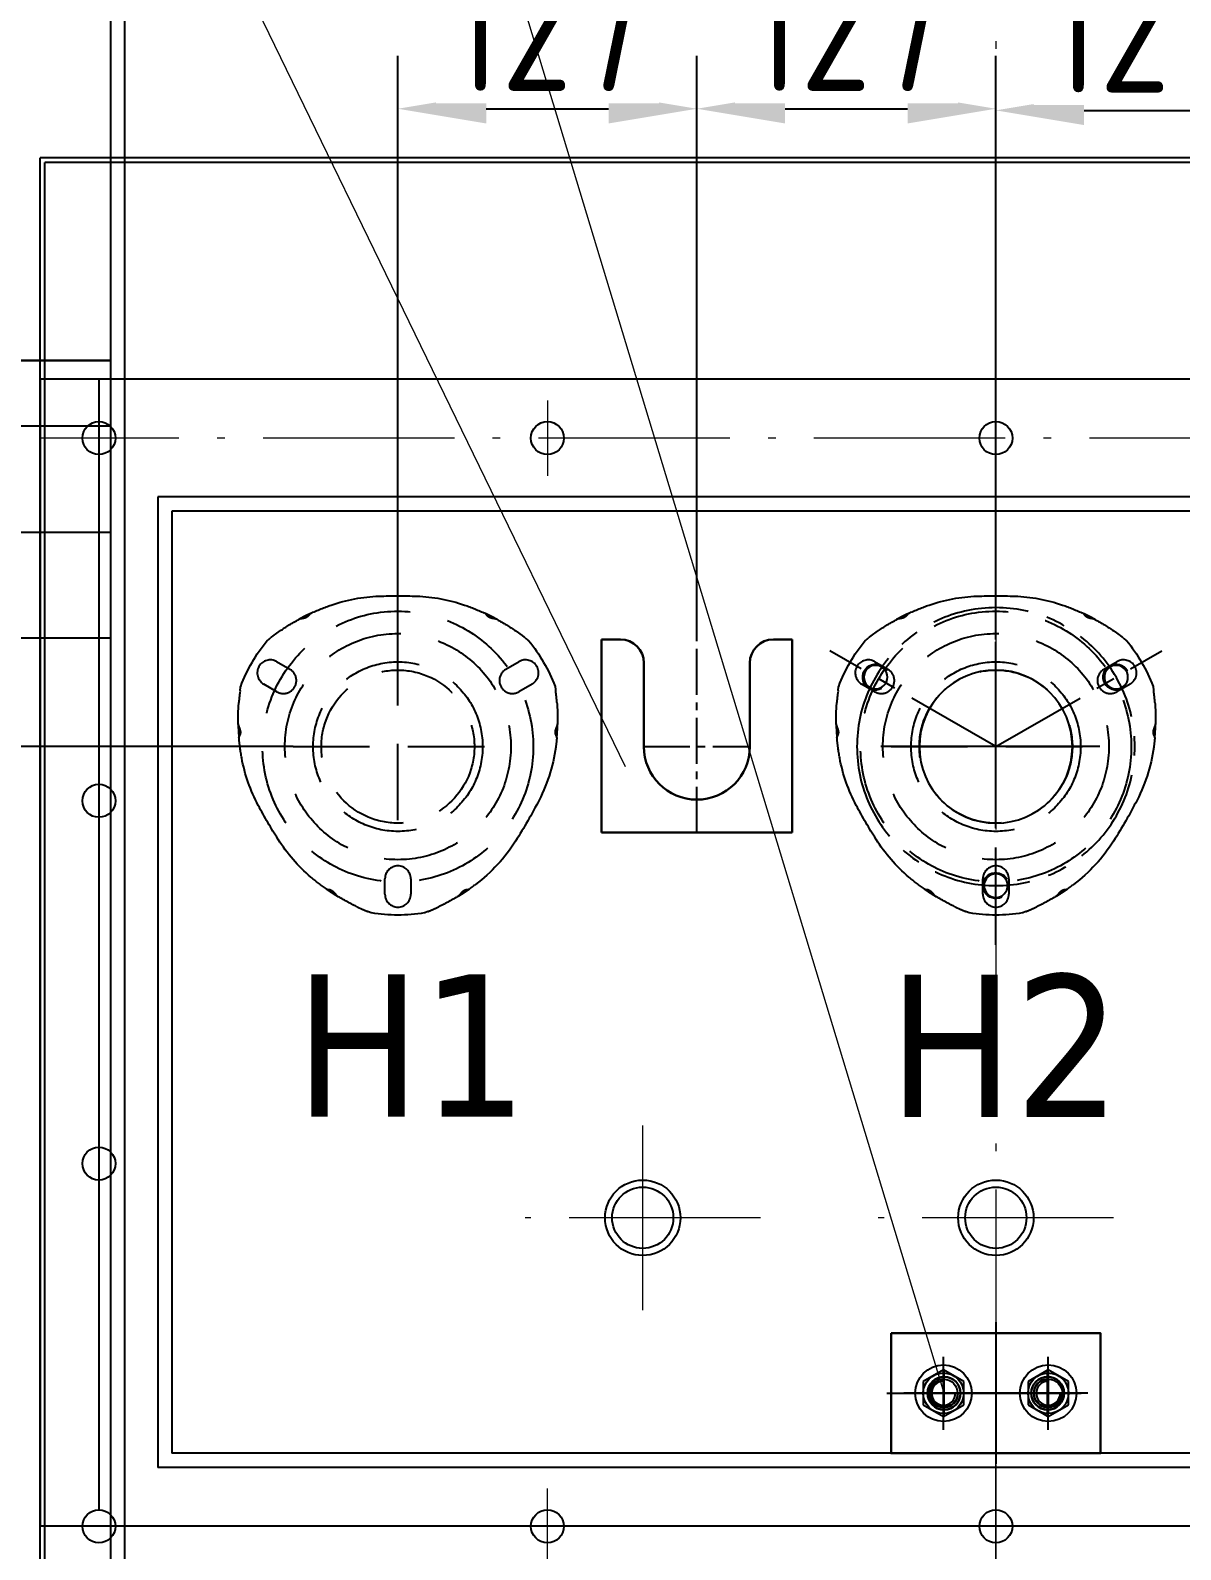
# Model space of a CAD drawing. Header units: millimetres. Extents: x 834 to 15818, y 1166 to 7882.
# Drawn here: x 5724 to 6213, y 6174 to 6819 of the extents above; entities that cross this region are included whole.
import ezdxf

# ---------------------------------------------------------------- set-up
doc = ezdxf.new("R2010")
doc.units = ezdxf.units.MM
doc.header["$LTSCALE"] = 13
for name, pattern in [('4 点画线', [9, 6.25, -1.25, 0.25, -1.25]), ('CENTER', [50.8, 31.75, -6.35, 6.35, -6.35]), ('CENTER2', [1.125, 0.75, -0.125, 0.125, -0.125]), ('CENTERX2', [101.6, 63.5, -12.7, 12.7, -12.7]), ('DASHED', [0.75, 0.5, -0.25])]:
    doc.linetypes.add(name, pattern=pattern)
for name, color, linetype in [('1', 4, 'Continuous'), ('2', 3, 'Continuous'), ('2细线层', 4, 'Continuous'), ('3中心线层', 1, 'CENTER'), ('4虚线层', 6, 'DASHED'), ('中心线', 1, 'CENTER2'), ('粗实线', 4, 'Continuous')]:
    doc.layers.add(name, color=color, linetype=linetype)
doc.layers.add('标注、文本', color=3, linetype='Continuous', lineweight=25)
doc.layers.add('铁心', color=3, linetype='Continuous', lineweight=0)
doc.styles.get("Standard").update_dxf_attribs({"font": 'gbenor.shx', "bigfont": 'gbcbig.shx'})
doc.styles.add('Tahoma_txtstyle_30.40_0_0', font='tahoma.ttf')
doc.dimstyles.new('丁晓菲', dxfattribs={"dimscale": 15, "dimtxt": 3.5, "dimasz": 2.5, "dimexe": 1.5, "dimexo": 0, "dimgap": 0.5, "dimtad": 1, "dimtoh": 1, "dimtxsty": 'Standard', "dimcen": 2.5, "dimclrd": 3, "dimclre": 3, "dimclrt": 2, "dimadec": 0, "dimazin": 0, "dimtfac": 1, "dimtmove": 0, "dimatfit": 2, "dimfxl": 1.5, "dimarcsym": 0})

# ---------------------------------------------------------------- blocks, each defined once
blk = doc.blocks.new('888')
at = {"layer": '2细线层'}
for centre in [(1092.43, 2376.16), (1194.62, 2376.16), (1143.53, 2287.66)]:
    blk.add_circle(centre, 5, dxfattribs=at)
at = {"layer": '3中心线层', "ltscale": 0.1}
for p, q in [((1143.53, 2262.57), (1143.53, 2419.56)), ((1143.53, 2346.66), (1073.06, 2387.34)), ((1143.53, 2346.66), (1213.99, 2387.34))]:
    blk.add_line(p, q, dxfattribs=at)
at = {"layer": '3中心线层', "color": 1}
blk.add_line((1099.42, 2346.66), (1192.42, 2346.66), dxfattribs=at)
at = {"layer": '3中心线层', "ltscale": 0.1}
blk.add_circle((1143.53, 2346.66), 59, dxfattribs=at)
at = {"layer": '标注、文本'}
for centre in [(1092.43, 2376.16), (1194.62, 2376.16), (1143.53, 2287.66)]:
    blk.add_arc(centre, 5.5, 242.67153, 150.00001, dxfattribs=at)
at = {"layer": '粗实线'}
blk.add_circle((1143.53, 2346.66), 32.5, dxfattribs=at)
blk = doc.blocks.new('A$C03F92070')
at = {"layer": '4虚线层', "ltscale": 5}
for p, q in [((67.85, 40.24), (67.85, 116.01)), ((16.36, 107.57), (21.99, 104.32)), ((113.71, 104.32), (119.34, 107.57)), ((16.49, 94.79), (10.86, 98.04)), ((124.84, 98.04), (119.21, 94.79)), ((23.33, 71.49), (112.37, 71.49)), ((62.35, 8.86), (62.35, 15.36)), ((73.35, 15.36), (73.35, 8.86))]:
    blk.add_line(p, q, dxfattribs=at)
for radius in [57.5, 48, 36, 32.5]:
    blk.add_circle((67.85, 71.49), radius, dxfattribs=at)
at = {"layer": '4虚线层', "ltscale": 5, "extrusion": (0, 0, -1)}
for centre, radius, start, end in [((-67.85, -88.03), 223.54, 87.94531, 92.05469), ((-68.85, 46.49), 90, 64.92451, 71.02185), ((-62.34, 65.41), 70, 71.02185, 87.94531), ((-73.35, 65.41), 70, 92.05469, 108.97815), ((-66.85, 46.49), 90, 108.97815, 115.07549), ((-68.85, 46.49), 90, 55.4521, 61.38179), ((-66.85, 46.49), 90, 118.61821, 124.5479), ((-67.85, 71.49), 71.5, 20.96454, 39.03546), ((-68.85, 46.49), 90, 51.08313, 52.23427), ((-66.85, 46.49), 90, 127.76573, 128.91687), ((-67.85, 71.49), 71.5, 140.96454, 159.03546), ((-90, 83.12), 90, 7.76573, 8.91687), ((-45.7, 83.12), 90, 171.08313, 172.23427), ((-90, 83.12), 90, 358.61821, 4.5479), ((-45.7, 83.12), 90, 175.4521, 181.38179), ((-90, 83.12), 90, 349.46719, 355.07549), ((-65.57, 80.82), 70, 186.60228, 207.21776), ((-45.7, 83.12), 90, 184.92451, 186.60228), ((-70.33, 79.46), 70, 331.9245, 349.46719), ((-205.81, 151.73), 223.54, 327.65027, 331.9245), ((70.97, 151.05), 223.54, 207.21776, 212.35682), ((-76.09, 69.57), 70, 310.17076, 327.65027), ((-58.73, 68.87), 70, 212.35682, 233.02623), ((-89, 84.85), 90, 304.92451, 310.17076), ((-46.7, 84.85), 90, 233.02623, 235.07549), ((-89, 84.85), 90, 295.4521, 301.38179), ((-46.7, 84.85), 90, 238.61821, 244.5479), ((-89, 84.85), 90, 291.08313, 292.23427), ((-67.85, 71.49), 71.5, 260.96454, 279.03546), ((-46.7, 84.85), 90, 247.76573, 248.91687)]:
    blk.add_arc(centre, radius, start, end, dxfattribs=at)
at = {"layer": '4虚线层', "ltscale": 5}
for centre, start, end in [((13.61, 102.81), 60, 240), ((19.24, 99.56), 240, 60), ((116.46, 99.56), 120, 300), ((122.09, 102.81), 300, 120), ((67.85, 15.36), 0, 180), ((67.85, 8.86), 180, 0)]:
    blk.add_arc(centre, 5.5, start, end, dxfattribs=at)
for points, knots in [([(30.89, 128.1), (30.89, 128.1), (30.88, 128.1), (30.83, 128.07), (30.76, 128.04), (30.57, 127.95), (30.45, 127.89), (30.18, 127.77), (30.03, 127.69), (29.7, 127.53), (29.52, 127.45), (29.16, 127.27), (28.96, 127.17), (28.58, 126.98), (28.39, 126.89), (27.99, 126.69), (27.8, 126.59), (27.42, 126.39), (27.24, 126.3), (26.87, 126.11), (26.7, 126.02), (26.39, 125.85), (26.24, 125.77), (25.98, 125.63), (25.87, 125.57), (25.69, 125.47), (25.63, 125.44), (25.58, 125.41), (25.57, 125.4), (25.57, 125.4), (25.57, 125.4), (25.57, 125.4)], [0, 0, 0, 0, 0.043819, 0.043819, 0.119878, 0.119878, 0.195937, 0.195937, 0.271996, 0.271996, 0.348055, 0.348055, 0.424114, 0.424114, 0.500173, 0.500173, 0.576231, 0.576231, 0.65229, 0.65229, 0.728349, 0.728349, 0.804408, 0.804408, 0.880467, 0.880467, 0.956526, 0.956526, 0.994556, 0.994556, 1, 1, 1, 1]), ([(30.71, 128.01), (30.65, 127.99), (30.59, 127.94), (30.48, 127.84), (30.42, 127.77), (30.3, 127.62), (30.24, 127.54), (30.11, 127.35), (30.04, 127.25), (29.89, 127.05), (29.81, 126.95), (29.62, 126.74), (29.51, 126.65), (29.29, 126.47), (29.16, 126.4), (28.9, 126.26), (28.77, 126.2), (28.36, 126.06), (28.08, 125.99), (27.53, 125.87), (27.26, 125.83), (26.87, 125.76), (26.75, 125.74), (26.5, 125.7), (26.38, 125.67), (26.05, 125.61), (25.85, 125.56), (25.74, 125.5)], [0, 0, 0, 0, 0.0625, 0.0625, 0.125, 0.125, 0.1875, 0.1875, 0.25, 0.25, 0.3125, 0.3125, 0.375, 0.375, 0.4375, 0.4375, 0.5, 0.5, 0.625, 0.625, 0.75, 0.75, 0.8125, 0.8125, 0.875, 0.875, 1, 1, 1, 1]), ([(110.13, 125.4), (110.13, 125.4), (110.13, 125.4), (110.13, 125.4), (110.12, 125.41), (110.07, 125.44), (110.01, 125.47), (109.83, 125.57), (109.72, 125.63), (109.46, 125.77), (109.31, 125.85), (108.99, 126.02), (108.81, 126.11), (108.45, 126.3), (108.26, 126.4), (107.88, 126.6), (107.68, 126.7), (107.29, 126.9), (107.1, 127), (106.72, 127.18), (106.53, 127.28), (106.16, 127.46), (105.99, 127.54), (105.66, 127.7), (105.51, 127.77), (105.24, 127.9), (105.12, 127.95), (104.94, 128.04), (104.87, 128.07), (104.82, 128.09), (104.81, 128.1), (104.8, 128.1), (104.8, 128.1), (104.8, 128.1)], [0, 0, 0, 0, 0.005743, 0.005743, 0.043766, 0.043766, 0.119813, 0.119813, 0.195859, 0.195859, 0.271906, 0.271906, 0.347952, 0.347952, 0.423999, 0.423999, 0.500046, 0.500046, 0.576092, 0.576092, 0.652139, 0.652139, 0.728185, 0.728185, 0.804232, 0.804232, 0.880279, 0.880279, 0.956325, 0.956325, 0.994349, 0.994349, 1, 1, 1, 1]), ([(109.96, 125.5), (109.9, 125.53), (109.83, 125.55), (109.65, 125.6), (109.54, 125.63), (109.21, 125.7), (108.96, 125.74), (108.44, 125.83), (108.17, 125.87), (107.63, 125.99), (107.34, 126.06), (106.94, 126.2), (106.8, 126.26), (106.54, 126.39), (106.42, 126.47), (106.19, 126.64), (106.08, 126.74), (105.9, 126.94), (105.81, 127.05), (105.66, 127.25), (105.59, 127.35), (105.46, 127.53), (105.39, 127.62), (105.28, 127.77), (105.22, 127.84), (105.11, 127.94), (105.05, 127.99), (104.99, 128.01)], [0, 0, 0, 0, 0.0625, 0.0625, 0.125, 0.125, 0.25, 0.25, 0.375, 0.375, 0.5, 0.5, 0.5625, 0.5625, 0.625, 0.625, 0.6875, 0.6875, 0.75, 0.75, 0.8125, 0.8125, 0.875, 0.875, 0.9375, 0.9375, 1, 1, 1, 1]), ([(13.95, 117.81), (13.92, 117.79), (13.88, 117.76), (13.82, 117.71), (13.77, 117.67), (13.74, 117.65), (13.73, 117.64)], [0, 0, 0, 0, 0.272943, 0.542517, 0.809704, 1, 1, 1, 1]), ([(14.22, 118.02), (14.2, 118), (14.15, 117.96), (14.08, 117.91), (14.01, 117.86), (13.97, 117.82), (13.95, 117.81)], [0, 0, 0, 0, 0.251777, 0.501943, 0.751136, 1, 1, 1, 1]), ([(14.55, 118.27), (14.52, 118.25), (14.46, 118.2), (14.38, 118.14), (14.3, 118.08), (14.25, 118.04), (14.22, 118.02)], [0, 0, 0, 0, 0.251749, 0.501948, 0.751171, 1, 1, 1, 1]), ([(15.74, 119.15), (15.69, 119.12), (15.59, 119.05), (15.45, 118.94), (15.32, 118.84), (15.18, 118.74), (15.05, 118.65), (14.92, 118.55), (14.8, 118.45), (14.67, 118.36), (14.59, 118.3), (14.55, 118.27)], [0, 0, 0, 0, 0.114473, 0.22719, 0.338528, 0.448878, 0.558641, 0.668227, 0.778044, 0.888502, 1, 1, 1, 1]), ([(17.82, 120.63), (17.81, 120.62), (17.74, 120.57), (17.58, 120.46), (17.28, 120.26), (16.94, 120.02), (16.6, 119.78), (16.29, 119.55), (16.01, 119.35), (15.83, 119.22), (15.74, 119.15)], [0, 0, 0, 0, 0.026865, 0.187364, 0.351072, 0.511786, 0.674931, 0.783277, 0.891149, 1, 1, 1, 1]), ([(119.96, 119.15), (119.92, 119.19), (119.82, 119.25), (119.69, 119.35), (119.55, 119.45), (119.41, 119.55), (119.28, 119.65), (119.06, 119.81), (118.76, 120.02), (118.42, 120.26), (118.12, 120.46), (117.96, 120.57), (117.89, 120.62), (117.88, 120.63)], [0, 0, 0, 0, 0.05466, 0.108896, 0.162888, 0.216817, 0.270864, 0.325211, 0.488741, 0.649833, 0.813717, 0.974388, 1, 1, 1, 1]), ([(121.15, 118.27), (121.11, 118.3), (121.03, 118.36), (120.9, 118.45), (120.78, 118.55), (120.65, 118.65), (120.52, 118.74), (120.38, 118.84), (120.25, 118.94), (120.1, 119.05), (120.01, 119.12), (119.96, 119.15)], [0, 0, 0, 0, 0.111498, 0.221956, 0.331773, 0.441359, 0.551122, 0.661472, 0.77281, 0.885527, 1, 1, 1, 1]), ([(121.48, 118.02), (121.45, 118.04), (121.4, 118.08), (121.32, 118.14), (121.23, 118.2), (121.18, 118.25), (121.15, 118.27)], [0, 0, 0, 0, 0.248829, 0.498052, 0.748251, 1, 1, 1, 1]), ([(121.75, 117.81), (121.73, 117.82), (121.69, 117.86), (121.62, 117.91), (121.55, 117.96), (121.5, 118), (121.48, 118.02)], [0, 0, 0, 0, 0.248864, 0.498057, 0.748223, 1, 1, 1, 1]), ([(121.97, 117.64), (121.96, 117.65), (121.93, 117.67), (121.88, 117.71), (121.82, 117.76), (121.78, 117.79), (121.75, 117.81)], [0, 0, 0, 0, 0.190293, 0.457482, 0.727057, 1, 1, 1, 1]), ([(0.52, 92.79), (0.51, 92.73), (0.5, 92.62), (0.48, 92.45), (0.46, 92.28), (0.45, 92.11), (0.43, 91.95), (0.4, 91.68), (0.37, 91.32), (0.33, 90.9), (0.3, 90.54), (0.29, 90.34), (0.28, 90.26), (0.28, 90.25)], [0, 0, 0, 0, 0.05466, 0.108897, 0.162889, 0.216817, 0.270864, 0.325211, 0.488741, 0.649833, 0.813717, 0.974388, 1, 1, 1, 1]), ([(0.69, 94.25), (0.68, 94.21), (0.67, 94.11), (0.65, 93.95), (0.63, 93.8), (0.61, 93.64), (0.59, 93.47), (0.57, 93.31), (0.55, 93.14), (0.53, 92.96), (0.52, 92.85), (0.52, 92.79)], [0, 0, 0, 0, 0.111498, 0.221956, 0.331773, 0.441359, 0.551122, 0.661472, 0.77281, 0.885527, 1, 1, 1, 1]), ([(0.74, 94.67), (0.73, 94.63), (0.73, 94.57), (0.71, 94.47), (0.7, 94.36), (0.69, 94.29), (0.69, 94.25)], [0, 0, 0, 0, 0.248829, 0.498052, 0.748251, 1, 1, 1, 1]), ([(0.82, 95.29), (0.82, 95.27), (0.81, 95.24), (0.81, 95.17), (0.8, 95.1), (0.79, 95.04), (0.78, 95.01)], [0, 0, 0, 0, 0.190297, 0.457484, 0.727058, 1, 1, 1, 1]), ([(134.92, 95.01), (134.91, 95.04), (134.9, 95.1), (134.89, 95.17), (134.89, 95.24), (134.88, 95.27), (134.88, 95.29)], [0, 0, 0, 0, 0.272943, 0.542517, 0.809704, 1, 1, 1, 1]), ([(134.96, 94.67), (134.96, 94.7), (134.95, 94.76), (134.94, 94.85), (134.93, 94.93), (134.92, 94.98), (134.92, 95.01)], [0, 0, 0, 0, 0.251777, 0.501943, 0.751136, 1, 1, 1, 1]), ([(135.01, 94.25), (135.01, 94.29), (135, 94.36), (134.99, 94.47), (134.97, 94.57), (134.96, 94.63), (134.96, 94.67)], [0, 0, 0, 0, 0.251749, 0.501948, 0.751171, 1, 1, 1, 1]), ([(135.18, 92.79), (135.18, 92.85), (135.16, 92.96), (135.15, 93.14), (135.13, 93.31), (135.11, 93.47), (135.09, 93.64), (135.07, 93.8), (135.05, 93.95), (135.03, 94.11), (135.02, 94.21), (135.01, 94.25)], [0, 0, 0, 0, 0.114473, 0.22719, 0.338528, 0.448878, 0.558641, 0.668227, 0.778044, 0.888502, 1, 1, 1, 1]), ([(135.42, 90.25), (135.42, 90.26), (135.41, 90.34), (135.4, 90.54), (135.37, 90.9), (135.33, 91.31), (135.29, 91.73), (135.25, 92.11), (135.22, 92.45), (135.2, 92.67), (135.18, 92.79)], [0, 0, 0, 0, 0.026865, 0.187364, 0.351073, 0.511786, 0.674931, 0.783277, 0.891149, 1, 1, 1, 1]), ([(0.02, 81.15), (0.02, 81.15), (0.02, 81.15), (0.02, 81.15), (0.02, 81.14), (0.02, 81.08), (0.02, 81.01), (0.02, 80.81), (0.03, 80.68), (0.04, 80.38), (0.04, 80.21), (0.05, 79.85), (0.06, 79.65), (0.08, 79.24), (0.09, 79.03), (0.11, 78.6), (0.12, 78.38), (0.14, 77.94), (0.16, 77.72), (0.18, 77.3), (0.2, 77.09), (0.23, 76.68), (0.24, 76.49), (0.27, 76.13), (0.28, 75.96), (0.3, 75.67), (0.32, 75.54), (0.33, 75.33), (0.34, 75.26), (0.34, 75.2), (0.35, 75.19), (0.35, 75.19), (0.35, 75.19), (0.35, 75.19)], [0, 0, 0, 0, 0.005743, 0.005743, 0.043766, 0.043766, 0.119813, 0.119813, 0.195859, 0.195859, 0.271906, 0.271906, 0.347952, 0.347952, 0.423999, 0.423999, 0.500046, 0.500046, 0.576092, 0.576092, 0.652139, 0.652139, 0.728185, 0.728185, 0.804232, 0.804232, 0.880279, 0.880279, 0.956325, 0.956325, 0.994349, 0.994349, 1, 1, 1, 1]), ([(0.02, 80.95), (0.02, 80.89), (0.04, 80.81), (0.08, 80.63), (0.12, 80.53), (0.22, 80.21), (0.31, 79.97), (0.5, 79.47), (0.59, 79.22), (0.76, 78.69), (0.85, 78.41), (0.92, 77.98), (0.94, 77.84), (0.96, 77.55), (0.95, 77.4), (0.91, 77.12), (0.88, 76.97), (0.8, 76.71), (0.75, 76.59), (0.65, 76.35), (0.6, 76.24), (0.51, 76.03), (0.47, 75.94), (0.39, 75.76), (0.37, 75.68), (0.33, 75.53), (0.32, 75.46), (0.33, 75.4)], [0, 0, 0, 0, 0.0625, 0.0625, 0.125, 0.125, 0.25, 0.25, 0.375, 0.375, 0.5, 0.5, 0.5625, 0.5625, 0.625, 0.625, 0.6875, 0.6875, 0.75, 0.75, 0.8125, 0.8125, 0.875, 0.875, 0.9375, 0.9375, 1, 1, 1, 1]), ([(135.37, 75.4), (135.38, 75.46), (135.37, 75.53), (135.33, 75.68), (135.31, 75.76), (135.23, 75.94), (135.19, 76.03), (135.1, 76.24), (135.04, 76.35), (134.95, 76.58), (134.9, 76.71), (134.82, 76.97), (134.79, 77.11), (134.75, 77.4), (134.74, 77.54), (134.76, 77.83), (134.78, 77.98), (134.85, 78.4), (134.93, 78.68), (135.11, 79.21), (135.2, 79.47), (135.34, 79.84), (135.38, 79.96), (135.47, 80.2), (135.51, 80.31), (135.62, 80.63), (135.68, 80.83), (135.68, 80.95)], [0, 0, 0, 0, 0.0625, 0.0625, 0.125, 0.125, 0.1875, 0.1875, 0.25, 0.25, 0.3125, 0.3125, 0.375, 0.375, 0.4375, 0.4375, 0.5, 0.5, 0.625, 0.625, 0.75, 0.75, 0.8125, 0.8125, 0.875, 0.875, 1, 1, 1, 1]), ([(135.35, 75.19), (135.35, 75.19), (135.35, 75.2), (135.36, 75.26), (135.37, 75.34), (135.38, 75.54), (135.4, 75.67), (135.42, 75.97), (135.43, 76.14), (135.46, 76.51), (135.48, 76.7), (135.5, 77.11), (135.52, 77.32), (135.54, 77.75), (135.56, 77.97), (135.58, 78.41), (135.59, 78.62), (135.61, 79.05), (135.62, 79.26), (135.64, 79.67), (135.65, 79.86), (135.66, 80.22), (135.66, 80.39), (135.67, 80.68), (135.67, 80.81), (135.68, 81.01), (135.68, 81.08), (135.68, 81.14), (135.68, 81.15), (135.68, 81.15), (135.68, 81.15), (135.68, 81.15)], [0, 0, 0, 0, 0.043819, 0.043819, 0.119878, 0.119878, 0.195937, 0.195937, 0.271996, 0.271996, 0.348055, 0.348055, 0.424114, 0.424114, 0.500173, 0.500173, 0.576232, 0.576232, 0.65229, 0.65229, 0.728349, 0.728349, 0.804408, 0.804408, 0.880467, 0.880467, 0.956526, 0.956526, 0.994556, 0.994556, 1, 1, 1, 1]), ([(37.3, 11.18), (37.3, 11.18), (37.31, 11.17), (37.36, 11.14), (37.42, 11.09), (37.59, 10.98), (37.7, 10.9), (37.95, 10.73), (38.09, 10.63), (38.39, 10.43), (38.55, 10.32), (38.89, 10.09), (39.07, 9.97), (39.42, 9.73), (39.61, 9.61), (39.98, 9.37), (40.16, 9.26), (40.51, 9.03), (40.69, 8.91), (41.04, 8.69), (41.2, 8.59), (41.51, 8.4), (41.65, 8.31), (41.9, 8.16), (42.01, 8.09), (42.18, 7.99), (42.24, 7.95), (42.29, 7.92), (42.3, 7.91), (42.3, 7.91), (42.3, 7.91), (42.3, 7.91)], [0, 0, 0, 0, 0.043819, 0.043819, 0.119878, 0.119878, 0.195937, 0.195937, 0.271996, 0.271996, 0.348055, 0.348055, 0.424114, 0.424114, 0.500173, 0.500173, 0.576231, 0.576231, 0.65229, 0.65229, 0.728349, 0.728349, 0.804408, 0.804408, 0.880467, 0.880467, 0.956526, 0.956526, 0.994556, 0.994556, 1, 1, 1, 1]), ([(37.47, 11.06), (37.52, 11.02), (37.59, 11), (37.73, 10.95), (37.82, 10.93), (38.01, 10.91), (38.11, 10.9), (38.34, 10.88), (38.46, 10.87), (38.71, 10.83), (38.85, 10.81), (39.11, 10.75), (39.25, 10.71), (39.52, 10.6), (39.64, 10.53), (39.89, 10.37), (40.01, 10.29), (40.34, 10.01), (40.54, 9.8), (40.91, 9.38), (41.09, 9.17), (41.34, 8.87), (41.42, 8.77), (41.58, 8.58), (41.66, 8.48), (41.88, 8.23), (42.02, 8.08), (42.13, 8.02)], [0, 0, 0, 0, 0.0625, 0.0625, 0.125, 0.125, 0.1875, 0.1875, 0.25, 0.25, 0.3125, 0.3125, 0.375, 0.375, 0.4375, 0.4375, 0.5, 0.5, 0.625, 0.625, 0.75, 0.75, 0.8125, 0.8125, 0.875, 0.875, 1, 1, 1, 1]), ([(93.4, 7.91), (93.4, 7.91), (93.4, 7.91), (93.4, 7.91), (93.41, 7.92), (93.46, 7.95), (93.52, 7.99), (93.69, 8.09), (93.8, 8.16), (94.06, 8.32), (94.2, 8.4), (94.51, 8.6), (94.68, 8.7), (95.02, 8.92), (95.2, 9.04), (95.56, 9.27), (95.75, 9.39), (96.12, 9.63), (96.3, 9.75), (96.65, 9.98), (96.83, 10.1), (97.16, 10.33), (97.32, 10.43), (97.62, 10.64), (97.76, 10.73), (98.01, 10.9), (98.11, 10.98), (98.28, 11.1), (98.34, 11.14), (98.39, 11.17), (98.4, 11.18), (98.4, 11.18), (98.4, 11.18), (98.4, 11.18)], [0, 0, 0, 0, 0.005743, 0.005743, 0.043766, 0.043766, 0.119813, 0.119813, 0.195859, 0.195859, 0.271906, 0.271906, 0.347952, 0.347952, 0.423999, 0.423999, 0.500046, 0.500046, 0.576092, 0.576092, 0.652139, 0.652139, 0.728185, 0.728185, 0.804232, 0.804232, 0.880279, 0.880279, 0.956325, 0.956325, 0.994349, 0.994349, 1, 1, 1, 1]), ([(93.57, 8.02), (93.62, 8.05), (93.68, 8.1), (93.82, 8.23), (93.89, 8.31), (94.11, 8.56), (94.27, 8.76), (94.61, 9.17), (94.79, 9.38), (95.16, 9.79), (95.36, 10), (95.69, 10.28), (95.8, 10.37), (96.05, 10.53), (96.18, 10.6), (96.44, 10.71), (96.58, 10.75), (96.85, 10.81), (96.98, 10.83), (97.24, 10.87), (97.36, 10.88), (97.58, 10.9), (97.69, 10.91), (97.88, 10.93), (97.96, 10.95), (98.11, 11), (98.18, 11.02), (98.23, 11.06)], [0, 0, 0, 0, 0.0625, 0.0625, 0.125, 0.125, 0.25, 0.25, 0.375, 0.375, 0.5, 0.5, 0.5625, 0.5625, 0.625, 0.625, 0.6875, 0.6875, 0.75, 0.75, 0.8125, 0.8125, 0.875, 0.875, 0.9375, 0.9375, 1, 1, 1, 1]), ([(50.31, 3.59), (50.32, 3.59), (50.4, 3.55), (50.57, 3.46), (50.9, 3.31), (51.28, 3.14), (51.66, 2.96), (52.01, 2.8), (52.32, 2.67), (52.52, 2.57), (52.63, 2.53)], [0, 0, 0, 0, 0.026866, 0.187364, 0.351073, 0.511786, 0.674931, 0.783277, 0.891149, 1, 1, 1, 1]), ([(52.63, 2.53), (52.68, 2.5), (52.79, 2.46), (52.95, 2.39), (53.11, 2.32), (53.26, 2.25), (53.41, 2.19), (53.56, 2.12), (53.7, 2.06), (53.85, 2), (53.94, 1.96), (53.98, 1.94)], [0, 0, 0, 0, 0.114473, 0.22719, 0.338528, 0.448878, 0.558641, 0.668227, 0.778044, 0.888502, 1, 1, 1, 1]), ([(53.98, 1.94), (54.02, 1.93), (54.09, 1.9), (54.18, 1.86), (54.28, 1.82), (54.34, 1.79), (54.37, 1.78)], [0, 0, 0, 0, 0.251749, 0.501948, 0.751171, 1, 1, 1, 1]), ([(54.37, 1.78), (54.4, 1.77), (54.45, 1.74), (54.54, 1.71), (54.61, 1.68), (54.66, 1.66), (54.69, 1.65)], [0, 0, 0, 0, 0.251777, 0.501943, 0.751136, 1, 1, 1, 1]), ([(54.69, 1.65), (54.71, 1.64), (54.77, 1.61), (54.84, 1.58), (54.9, 1.56), (54.93, 1.55), (54.94, 1.54)], [0, 0, 0, 0, 0.272943, 0.542518, 0.809705, 1, 1, 1, 1]), ([(80.76, 1.54), (80.77, 1.55), (80.8, 1.56), (80.86, 1.58), (80.93, 1.61), (80.99, 1.64), (81.01, 1.65)], [0, 0, 0, 0, 0.190295, 0.457482, 0.727057, 1, 1, 1, 1]), ([(81.01, 1.65), (81.04, 1.66), (81.08, 1.68), (81.16, 1.71), (81.25, 1.74), (81.3, 1.77), (81.33, 1.78)], [0, 0, 0, 0, 0.248864, 0.498057, 0.748223, 1, 1, 1, 1]), ([(81.33, 1.78), (81.36, 1.79), (81.42, 1.82), (81.52, 1.86), (81.61, 1.9), (81.68, 1.93), (81.72, 1.94)], [0, 0, 0, 0, 0.248829, 0.498052, 0.748251, 1, 1, 1, 1]), ([(81.72, 1.94), (81.76, 1.96), (81.85, 2), (82, 2.06), (82.14, 2.12), (82.29, 2.19), (82.44, 2.25), (82.59, 2.32), (82.75, 2.39), (82.91, 2.46), (83.02, 2.5), (83.07, 2.53)], [0, 0, 0, 0, 0.111498, 0.221956, 0.331773, 0.441359, 0.551122, 0.661472, 0.77281, 0.885527, 1, 1, 1, 1]), ([(83.07, 2.53), (83.12, 2.55), (83.23, 2.6), (83.38, 2.67), (83.54, 2.73), (83.69, 2.8), (83.84, 2.87), (84.09, 2.98), (84.42, 3.14), (84.8, 3.31), (85.13, 3.46), (85.3, 3.55), (85.38, 3.58), (85.39, 3.59)], [0, 0, 0, 0, 0.05466, 0.108897, 0.162889, 0.216817, 0.270864, 0.325211, 0.488741, 0.649834, 0.813718, 0.974389, 1, 1, 1, 1])]:
    blk.add_open_spline(points, degree=3, knots=knots, dxfattribs=at)
blk.add_open_spline([(0.82, 95.28), (0.81, 95.2), (0.82, 95.09), (0.84, 94.95)], degree=3, dxfattribs=at)
blk = doc.blocks.new('0.020')
at = {"layer": '中心线', "ltscale": 2}
for p, q in [((13611.24, 16499.07), (13611.24, 16581.07)), ((13588.74, 16535.57), (13633.74, 16535.57))]:
    blk.add_line(p, q, dxfattribs=at)
at = {"layer": '粗实线', "lineweight": 30}
for p, q in [((13570.74, 16499.07), (13570.74, 16581.07)), ((13570.74, 16581.07), (13578.74, 16581.07)), ((13643.74, 16581.07), (13651.74, 16581.07)), ((13651.74, 16499.07), (13651.74, 16581.07)), ((13588.74, 16535.57), (13588.74, 16571.07)), ((13633.74, 16535.57), (13633.74, 16571.07)), ((13570.74, 16499.07), (13651.74, 16499.07))]:
    blk.add_line(p, q, dxfattribs=at)
for centre, radius, start, end in [((13578.74, 16571.07), 10, 0, 90), ((13643.74, 16571.07), 10, 90, 180), ((13611.24, 16535.57), 22.5, 180, 0)]:
    blk.add_arc(centre, radius, start, end, dxfattribs=at)
blk = doc.blocks.new('1256522263')
at = {"layer": '1', "ltscale": 4}
for p, q in [((92160.12, -185879.11), (91628.12, -185879.11)), ((92160.12, -185969.11), (91628.12, -185969.11))]:
    blk.add_line(p, q, dxfattribs=at)
at = {"layer": '3中心线层', "ltscale": 40}
blk.add_line((91628.12, -185924.11), (92160.12, -185924.11), dxfattribs=at)
blk = doc.blocks.new('*D803')
at = {"layer": 'Defpoints', "color": 0, "transparency": 16777216}
for p in [(5836.05, 6514.7), (5130.18, 5359.7), (5836.05, 5359.7)]:
    blk.add_point(p, dxfattribs=at)
at = {"layer": '标注、文本', "color": 3, "lineweight": -2, "transparency": 16777216}
for p, q in [((5836.05, 6514.7), (5107.68, 6514.7)), ((5130.18, 6477.2), (5130.18, 5397.2)), ((5836.05, 5359.7), (5107.68, 5359.7))]:
    blk.add_line(p, q, dxfattribs=at)
at = {"layer": '标注、文本', "color": 3, "transparency": 16777216}
for points in [[(5123.93, 6477.2), (5136.43, 6477.2), (5130.18, 6514.7)], [(5123.93, 5397.2), (5136.43, 5397.2), (5130.18, 5359.7)]]:
    blk.add_solid(points, dxfattribs=at)
at = {"layer": '标注、文本', "color": 2, "transparency": 16777216, "insert": (5096.43, 5937.2), "char_height": 52.5, "attachment_point": 5, "rotation": 90, "bg_fill": 3, "box_fill_scale": 1.1, "bg_fill_color": 256, "bg_fill_true_color": 13158600, "bg_fill_transparency": 0}
blk.add_mtext('1155', dxfattribs=at)
blk = doc.blocks.new('*D804')
at = {"layer": 'Defpoints', "color": 0, "transparency": 16777216}
for p in [(6007.57, 6785.5), (5880.57, 6559.22), (6007.57, 6560.2)]:
    blk.add_point(p, dxfattribs=at)
at = {"layer": '标注、文本', "color": 3, "lineweight": -2, "transparency": 16777216}
for p, q in [((5880.57, 6559.22), (5880.57, 6808)), ((6007.57, 6560.2), (6007.57, 6808)), ((5918.07, 6785.5), (5970.07, 6785.5))]:
    blk.add_line(p, q, dxfattribs=at)
at = {"layer": '标注、文本', "color": 3, "transparency": 16777216}
for points in [[(5918.07, 6791.75), (5918.07, 6779.25), (5880.57, 6785.5)], [(5970.07, 6791.75), (5970.07, 6779.25), (6007.57, 6785.5)]]:
    blk.add_solid(points, dxfattribs=at)
at = {"layer": '标注、文本', "color": 2, "transparency": 16777216, "insert": (5944.07, 6819.25), "char_height": 52.5, "attachment_point": 5, "bg_fill": 3, "box_fill_scale": 1.1, "bg_fill_color": 256, "bg_fill_true_color": 13158600, "bg_fill_transparency": 0}
blk.add_mtext('127', dxfattribs=at)
blk = doc.blocks.new('*D805')
at = {"layer": 'Defpoints', "color": 0, "transparency": 16777216}
for p in [(6134.57, 6785.5), (6007.57, 6560.2), (6134.57, 6560.2)]:
    blk.add_point(p, dxfattribs=at)
at = {"layer": '标注、文本', "color": 3, "lineweight": -2, "transparency": 16777216}
for p, q in [((6007.57, 6560.2), (6007.57, 6808)), ((6134.57, 6560.2), (6134.57, 6808)), ((6045.07, 6785.5), (6097.07, 6785.5))]:
    blk.add_line(p, q, dxfattribs=at)
at = {"layer": '标注、文本', "color": 3, "transparency": 16777216}
for points in [[(6045.07, 6791.75), (6045.07, 6779.25), (6007.57, 6785.5)], [(6097.07, 6791.75), (6097.07, 6779.25), (6134.57, 6785.5)]]:
    blk.add_solid(points, dxfattribs=at)
at = {"layer": '标注、文本', "color": 2, "transparency": 16777216, "insert": (6071.07, 6819.25), "char_height": 52.5, "attachment_point": 5, "bg_fill": 3, "box_fill_scale": 1.1, "bg_fill_color": 256, "bg_fill_true_color": 13158600, "bg_fill_transparency": 0}
blk.add_mtext('127', dxfattribs=at)
blk = doc.blocks.new('*D806')
at = {"layer": 'Defpoints', "color": 0, "transparency": 16777216}
for p in [(6261.57, 6784.81), (6134.57, 6587.6), (6261.57, 6560.2)]:
    blk.add_point(p, dxfattribs=at)
at = {"layer": '标注、文本', "color": 3, "lineweight": -2, "transparency": 16777216}
for p, q in [((6134.57, 6587.6), (6134.57, 6807.31)), ((6261.57, 6560.2), (6261.57, 6807.31)), ((6172.07, 6784.81), (6224.07, 6784.81))]:
    blk.add_line(p, q, dxfattribs=at)
at = {"layer": '标注、文本', "color": 3, "transparency": 16777216}
for points in [[(6172.07, 6791.06), (6172.07, 6778.56), (6134.57, 6784.81)], [(6224.07, 6791.06), (6224.07, 6778.56), (6261.57, 6784.81)]]:
    blk.add_solid(points, dxfattribs=at)
at = {"layer": '标注、文本', "color": 2, "transparency": 16777216, "insert": (6198.07, 6818.56), "char_height": 52.5, "attachment_point": 5, "bg_fill": 3, "box_fill_scale": 1.1, "bg_fill_color": 256, "bg_fill_true_color": 13158600, "bg_fill_transparency": 0}
blk.add_mtext('127', dxfattribs=at)
blk = doc.blocks.new('*D818')
at = {"layer": 'Defpoints', "color": 0, "transparency": 16777216}
for p in [(5964.07, 7052.7), (5025.48, 5359.7), (5964.07, 5359.7)]:
    blk.add_point(p, dxfattribs=at)
at = {"layer": '标注、文本', "color": 3, "lineweight": -2, "transparency": 16777216}
for p, q in [((5964.07, 7052.7), (5002.98, 7052.7)), ((5025.48, 7015.2), (5025.48, 5397.2)), ((5964.07, 5359.7), (5002.98, 5359.7))]:
    blk.add_line(p, q, dxfattribs=at)
at = {"layer": '标注、文本', "color": 3, "transparency": 16777216}
for points in [[(5019.23, 7015.2), (5031.73, 7015.2), (5025.48, 7052.7)], [(5019.23, 5397.2), (5031.73, 5397.2), (5025.48, 5359.7)]]:
    blk.add_solid(points, dxfattribs=at)
at = {"layer": '标注、文本', "color": 2, "transparency": 16777216, "insert": (4991.73, 6206.2), "char_height": 52.5, "attachment_point": 5, "rotation": 90, "bg_fill": 3, "box_fill_scale": 1.1, "bg_fill_color": 256, "bg_fill_true_color": 13158600, "bg_fill_transparency": 0}
blk.add_mtext('1693', dxfattribs=at)

msp = doc.modelspace()

# ---------------------------------------------------------------- linework, layer by layer
at = {"layer": '1', "color": 1, "linetype": 'CENTERX2', "lineweight": -3, "ltscale": 0.1}
for p, q in [((6134.568, 6270.337), (6134.568, 6210.062)), ((6112.318, 6224.7), (6112.318, 6255.7)), ((6112.568, 6230.192), (6112.568, 6250.208)), ((6156.568, 6230.192), (6156.568, 6250.208)), ((6156.818, 6224.7), (6156.818, 6255.7)), ((6112.318, 6248.5), (6112.318, 6231.9)), ((6156.818, 6248.5), (6156.818, 6231.9)), ((6088.246, 6240.2), (6180.891, 6240.2)), ((6173.693, 6240.2), (6095.443, 6240.2)), ((6104.018, 6240.2), (6120.618, 6240.2)), ((6148.518, 6240.2), (6165.118, 6240.2))]:
    msp.add_line(p, q, dxfattribs=at)
at = {"layer": '1'}
for p, q in [((6112.318, 6250.125), (6103.723, 6245.162)), ((6120.914, 6245.162), (6112.318, 6250.125)), ((6156.818, 6250.125), (6148.223, 6245.162)), ((6165.414, 6245.162), (6156.818, 6250.125)), ((6103.723, 6245.162), (6103.723, 6235.237)), ((6120.914, 6235.237), (6120.914, 6245.162)), ((6148.223, 6245.162), (6148.223, 6235.237)), ((6165.414, 6235.237), (6165.414, 6245.162)), ((6103.723, 6235.237), (6112.318, 6230.275)), ((6112.318, 6230.275), (6120.914, 6235.237)), ((6148.223, 6235.237), (6156.818, 6230.275)), ((6156.818, 6230.275), (6165.414, 6235.237))]:
    msp.add_line(p, q, dxfattribs=at)
for centre, radius in [((6112.318, 6240.2), 12), ((6156.818, 6240.2), 12), ((6112.318, 6240.2), 8.595), ((6112.318, 6240.2), 6), ((6156.818, 6240.2), 8.595), ((6156.818, 6240.2), 6)]:
    msp.add_circle(centre, radius, dxfattribs=at)
at = {"layer": '2'}
for centre in [(6112.318, 6240.2), (6156.818, 6240.2)]:
    msp.add_arc(centre, 5.1, 90, 0, dxfattribs=at)
at = {"layer": '标注、文本', "color": 1, "linetype": '4 点画线', "lineweight": 18}
for p, q in [((6134.568, 7145.722), (6134.568, 5076.732)), ((5944.068, 6661.7), (5944.068, 6629.7)), ((6134.568, 6661.7), (6134.568, 6629.7)), ((6606.568, 6645.7), (5728.568, 6645.7)), ((5944.068, 6167.7), (5944.068, 6199.7)), ((6134.568, 6167.7), (6134.568, 6199.7)), ((6606.568, 6183.7), (5728.568, 6183.7))]:
    msp.add_line(p, q, dxfattribs=at)
at = {"layer": '标注、文本'}
for p, q in [((5758.568, 6891.705), (5758.568, 5485.705)), ((5764.568, 5485.705), (5764.568, 6891.705)), ((6638.568, 6764.7), (5728.568, 6764.7)), ((5728.568, 5863.705), (5728.568, 6764.7)), ((5730.568, 5863.705), (5730.568, 6762.7)), ((6638.568, 6762.7), (5730.568, 6762.7)), ((6636.568, 6670.7), (5728.568, 6670.7)), ((5728.568, 6670.7), (5728.568, 6183.7)), ((5753.568, 6670.7), (5753.568, 6190.7)), ((6490.568, 6620.7), (5778.568, 6620.7)), ((5778.568, 6620.7), (5778.568, 6208.7)), ((6440.568, 6620.7), (5828.568, 6620.7)), ((6484.568, 6614.7), (5784.568, 6614.7)), ((5784.568, 6614.7), (5784.568, 6214.7)), ((6484.568, 6214.7), (5784.568, 6214.7)), ((6490.568, 6208.7), (5778.568, 6208.7)), ((6606.568, 6183.7), (5728.568, 6183.7))]:
    msp.add_line(p, q, dxfattribs=at)
at = {"layer": '标注、文本', "color": 4, "lineweight": 30}
msp.add_line((5758.396, 6678.588), (5720.358, 6678.588), dxfattribs=at)
at = {"layer": '标注、文本', "color": 1, "linetype": '4 点画线', "lineweight": 20}
for p, q in [((5984.568, 6275.467), (5984.568, 6353.932)), ((6034.568, 6314.7), (5934.568, 6314.7)), ((6184.568, 6314.7), (6084.568, 6314.7)), ((6134.568, 6175.467), (6134.568, 6253.932))]:
    msp.add_line(p, q, dxfattribs=at)
at = {"layer": '标注、文本', "color": 4, "lineweight": 30}
msp.add_lwpolyline([(6090.068, 6265.7), (6179.068, 6265.7), (6179.068, 6214.7), (6090.068, 6214.7)], close=True, dxfattribs=at)
at = {"layer": '标注、文本'}
for centre, radius in [((5753.568, 6645.7), 7), ((5944.068, 6645.7), 7), ((6134.568, 6645.7), 7), ((5753.568, 6491.7), 7), ((5753.568, 6337.7), 7), ((5984.568, 6314.7), 16), ((5984.568, 6314.7), 13), ((6134.568, 6314.7), 16), ((6134.568, 6314.7), 13), ((5753.568, 6183.7), 7), ((5944.068, 6183.7), 7), ((6134.568, 6183.7), 7)]:
    msp.add_circle(centre, radius, dxfattribs=at)
at = {"layer": '标注、文本', "color": 4, "lineweight": 30}
for centre in [(6112.568, 6240.2), (6156.568, 6240.2)]:
    msp.add_circle(centre, 7, dxfattribs=at)
at = {"layer": '标注、文本'}
for centre in [(6112.568, 6240.2), (6156.568, 6240.2)]:
    msp.add_arc(centre, 6, 90, 0, dxfattribs=at)

# ---------------------------------------------------------------- block references
at = {"layer": '标注、文本', "color": 0}
msp.add_blockref('1256522263', (-86401.554, 192529.811), dxfattribs=at)
at = {"layer": '标注、文本', "xscale": -1}
msp.add_blockref('888', (7278.096, 4168.039), dxfattribs=at)
at = {"layer": '标注、文本'}
for name, p in [('A$C03F92070', (5812.719, 6443.211)), ('A$C03F92070', (6066.719, 6443.211)), ('0.020', (-7603.67, -10020.869))]:
    msp.add_blockref(name, p, dxfattribs=at)

# ---------------------------------------------------------------- texts
at = {"layer": '铁心', "style": 'Tahoma_txtstyle_30.40_0_0'}
for s, p in [('H1', (5836.785, 6357.588)), ('H2', (6088.787, 6357.47))]:
    msp.add_text(s, height=60.4188, dxfattribs=at).set_placement(p)

# ---------------------------------------------------------------- next in the draw order: dimensions: what is measured, and where the dimension line sits
at = {"layer": '标注、文本', "color": 0}
dim = msp.add_linear_dim(base=(6007.568, 6785.503), p1=(5880.568, 6559.217), p2=(6007.568, 6560.2), dimstyle='丁晓菲', override={"dimtfill": 1, "dimarcsym": 1}, dxfattribs=at)
dim.commit()
dim.dimension.update_dxf_attribs({"geometry": '*D804', "text_midpoint": (5944.068, 6819.253)})
dim = msp.add_linear_dim(base=(5130.18441, 5359.70467), p1=(5836.05066, 6514.69975), p2=(5836.05066, 5359.70467), angle=90, dimstyle='丁晓菲', override={"dimtfill": 1, "dimarcsym": 1}, dxfattribs=at)
dim.commit()
dim.dimension.update_dxf_attribs({"geometry": '*D803', "text_midpoint": (5096.43441, 5937.20221)})

# ---------------------------------------------------------------- next in the draw order: dimensions: what is measured, and where the dimension line sits
dim = msp.add_linear_dim(base=(5025.479, 5359.705), p1=(5964.068, 7052.705), p2=(5964.068, 5359.705), angle=90, dimstyle='丁晓菲', override={"dimtfill": 1, "dimarcsym": 1}, dxfattribs=at)
dim.commit()
dim.dimension.update_dxf_attribs({"geometry": '*D818', "text_midpoint": (4991.729, 6206.205)})
dim = msp.add_linear_dim(base=(6134.568, 6785.503), p1=(6007.568, 6560.2), p2=(6134.568, 6560.2), dimstyle='丁晓菲', override={"dimtfill": 1, "dimarcsym": 1}, dxfattribs=at)
dim.commit()
dim.dimension.update_dxf_attribs({"geometry": '*D805', "text_midpoint": (6071.068, 6819.253)})

# ---------------------------------------------------------------- next in the draw order: linework, layer by layer
at = {"layer": '铁心'}
for p, q in [((5977.24, 6506.146), (5552.793, 7378.821)), ((6112.568, 6240.2), (5767.527, 7378.821))]:
    msp.add_line(p, q, dxfattribs=at)

# ---------------------------------------------------------------- next in the draw order: dimensions: what is measured, and where the dimension line sits
at = {"layer": '标注、文本', "color": 0}
dim = msp.add_linear_dim(base=(6261.568, 6784.812), p1=(6134.568, 6587.601), p2=(6261.568, 6560.2), dimstyle='丁晓菲', override={"dimtfill": 1, "dimarcsym": 1}, dxfattribs=at)
dim.commit()
dim.dimension.update_dxf_attribs({"geometry": '*D806', "text_midpoint": (6198.068, 6818.562)})

doc.saveas('drawing.dxf')
